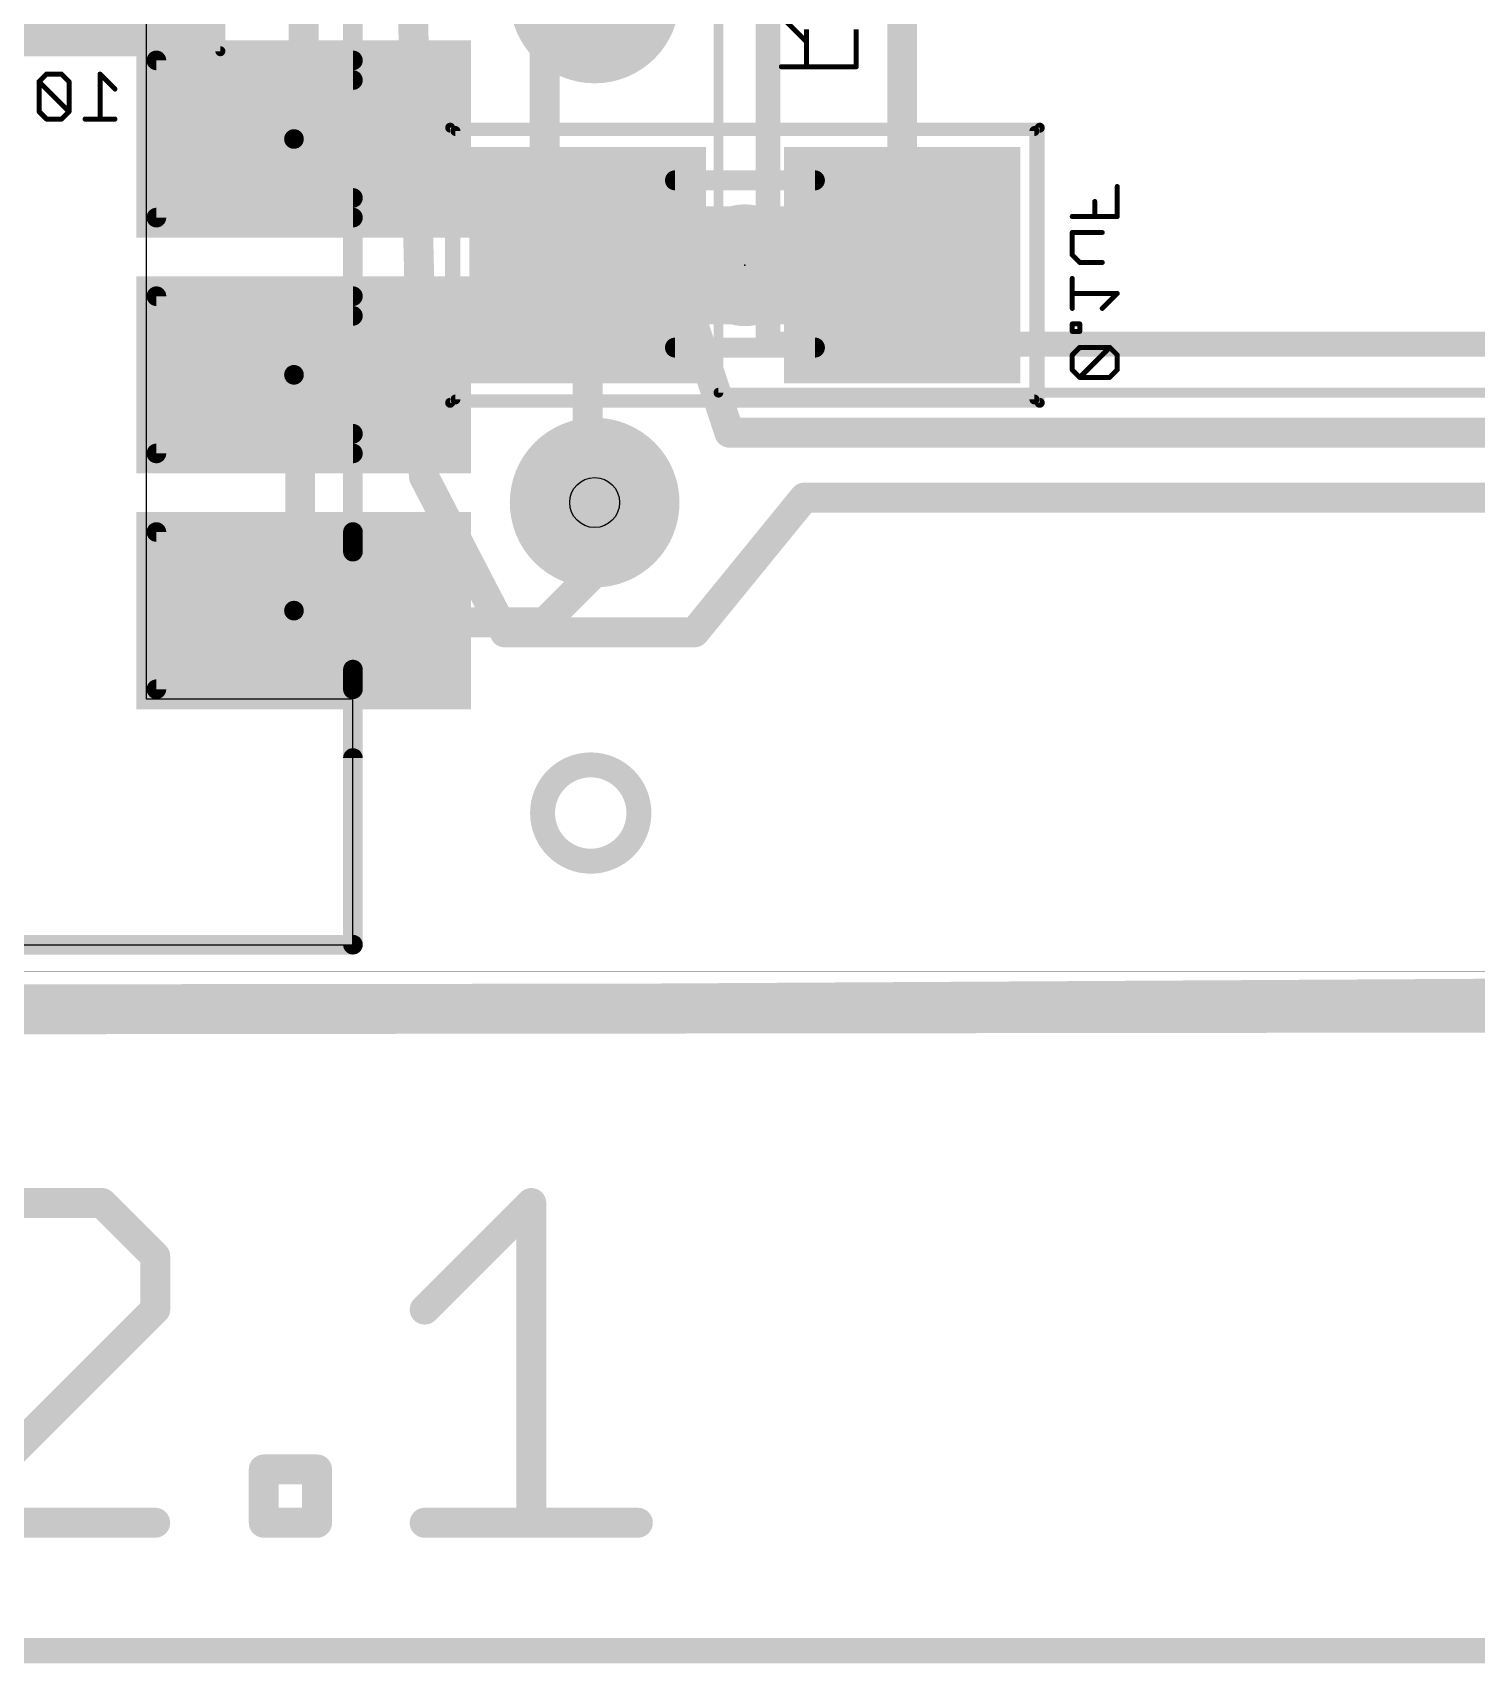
# Model space of a CAD drawing. Extents: x -10.2 to 81, y -3.9 to 69.4.
# Drawn here: x 57.97 to 65.32, y 4.99 to 13.29 of the extents above; entities that cross this region are included whole.
import ezdxf

# ---------------------------------------------------------------- set-up
doc = ezdxf.new("R2010")
doc.units = 0
for name, color, linetype in [('1', 22, 'CONTINUOUS'), ('16', 175, 'CONTINUOUS'), ('18', 82, 'CONTINUOUS'), ('20', 7, 'CONTINUOUS'), ('21', 253, 'CONTINUOUS'), ('22', 253, 'CONTINUOUS'), ('24', 7, 'CONTINUOUS'), ('26', 253, 'CONTINUOUS'), ('28', 253, 'CONTINUOUS'), ('29', 253, 'CONTINUOUS'), ('30', 253, 'CONTINUOUS'), ('31', 253, 'CONTINUOUS'), ('32', 253, 'CONTINUOUS'), ('36', 253, 'CONTINUOUS'), ('39', 22, 'CONTINUOUS'), ('40', 175, 'CONTINUOUS'), ('41', 22, 'CONTINUOUS'), ('44', 253, 'CONTINUOUS'), ('51', 253, 'CONTINUOUS'), ('52', 253, 'CONTINUOUS')]:
    doc.layers.add(name, color=color, linetype=linetype)

# ---------------------------------------------------------------- blocks, each defined once
blk = doc.blocks.new('RECT')
blk.add_solid([(-0.5, -0.5), (0.5, -0.5), (-0.5, 0.5), (0.5, 0.5)])
blk = doc.blocks.new('ROUNDV')
at = {"const_width": 0.5}
blk.add_lwpolyline([(0, -0.25, 1), (0, 0.25, 1), (0, -0.25)], format="xyb", dxfattribs=at)

msp = doc.modelspace()

# ---------------------------------------------------------------- linework, layer by layer
at = {"layer": '1', "const_width": 0.1524}
for points in [[(59.353, 13.9469), (59.353, 12.7277)], [(59.353, 12.7277), (59.5077, 12.573)], [(60.833, 12.573), (59.5077, 12.573)], [(61.087, 12.5476), (60.833, 12.573)], [(61.5188, 11.2522), (61.087, 12.5476)], [(59.3344, 11.5282), (59.353, 11.5469)], [(59.3344, 10.414), (59.3344, 11.5282)], [(66.2686, 11.2522), (61.5188, 11.2522)], [(60.833, 10.8966), (60.833, 10.541)], [(60.833, 10.541), (60.579, 10.287)], [(59.4614, 10.287), (59.3344, 10.414)], [(60.579, 10.287), (59.4614, 10.287)], [(69.3293, 8.4201), (47.2313, 8.2931)]]:
    msp.add_lwpolyline(points, dxfattribs=at)
at = {"layer": '1', "const_width": 0.0762}
for points in [[(59.38, 12.7546, 1), (59.3261, 12.7007)], [(59.3149, 12.7277, 1), (59.3911, 12.7277)], [(59.5077, 12.6111, 1), (59.5077, 12.5349)], [(59.4808, 12.5461, 1), (59.5346, 12.5999)], [(60.8368, 12.6109, 1), (60.8292, 12.5351)], [(60.833, 12.5349, 1), (60.833, 12.6111)], [(61.1231, 12.5596, 1), (61.0509, 12.5356)], [(61.0832, 12.5097, 1), (61.0908, 12.5855)], [(59.38, 11.5199, 1), (59.3261, 11.5738)], [(59.3725, 11.5282, 1), (59.2963, 11.5282)], [(59.3075, 11.5552, 1), (59.3613, 11.5013)], [(61.5188, 11.2903, 1), (61.5188, 11.2141)], [(61.4827, 11.2402, 1), (61.5549, 11.2642)], [(60.8711, 10.8966, 1), (60.7949, 10.8966)], [(60.7949, 10.541, 1), (60.8711, 10.541)], [(60.8599, 10.5141, 1), (60.8061, 10.5679)], [(59.3613, 10.4409, 1), (59.3075, 10.3871)], [(59.2963, 10.414, 1), (59.3725, 10.414)], [(59.4614, 10.3251, 1), (59.4614, 10.2489)], [(59.4345, 10.2601, 1), (59.4883, 10.3139)], [(60.5521, 10.3139, 1), (60.6059, 10.2601)], [(60.579, 10.2489, 1), (60.579, 10.3251)]]:
    msp.add_lwpolyline(points, format="xyb", dxfattribs=at)
at = {"layer": '16', "const_width": 0.1524}
for points in [[(59.8877, 14.2772), (59.9639, 11.0291)], [(62.3977, 12.1045), (62.3977, 13.8881)], [(60.833, 13.462), (60.579, 13.208)], [(60.579, 13.208), (60.579, 12.3232)], [(60.579, 12.3232), (60.7977, 12.1045)], [(60.7977, 12.1045), (60.7977, 10.7033)], [(59.9639, 11.0291), (60.3758, 10.2362)], [(60.7977, 10.7033), (60.833, 10.8966)], [(61.341, 10.2362), (61.8998, 10.922)], [(61.8998, 10.922), (66.3956, 10.922)], [(60.3758, 10.2362), (61.341, 10.2362)], [(69.2785, 8.3312), (47.1805, 8.3312)]]:
    msp.add_lwpolyline(points, dxfattribs=at)
at = {"layer": '16', "const_width": 0.0762}
for points in [[(60.6171, 13.208, 1), (60.5409, 13.208)], [(60.5521, 13.2349, 1), (60.6059, 13.1811)], [(60.6059, 12.3501, 1), (60.5521, 12.2962)], [(60.5409, 12.3232, 1), (60.6171, 12.3232)], [(60.8358, 12.1045, 1), (60.7596, 12.1045)], [(60.7708, 12.0775, 1), (60.8246, 12.1314)], [(62.3596, 12.1045, 1), (62.4358, 12.1045)], [(59.9977, 11.0467, 1), (59.9301, 11.0116)], [(59.9258, 11.0282, 1), (60.002, 11.03)], [(60.8705, 10.8898, 1), (60.7955, 10.9034)], [(61.8998, 10.9601, 1), (61.8998, 10.8839)], [(61.9293, 10.8979, 1), (61.8703, 10.9461)], [(60.7602, 10.7101, 1), (60.8352, 10.6965)], [(60.7596, 10.7033, 1), (60.8358, 10.7033)], [(60.3758, 10.2743, 1), (60.3758, 10.1981)], [(60.342, 10.2186, 1), (60.4096, 10.2538)], [(61.3115, 10.2603, 1), (61.3705, 10.2121)], [(61.341, 10.1981, 1), (61.341, 10.2743)]]:
    msp.add_lwpolyline(points, format="xyb", dxfattribs=at)
at = {"layer": '20'}
for points, const_width in [([(48.895, 8.509), (67.691, 8.509)], 0.001), ([(47.2313, 8.3058), (69.3293, 8.3312)], 0.254), ([(58.3258, 7.3323), (57.7834, 7.3323)], 0.1524), ([(58.5969, 7.0611), (58.3258, 7.3323)], 0.1524), ([(59.968, 6.79), (60.5103, 7.3323)], 0.1524), ([(60.5103, 7.3323), (60.5103, 5.7053)], 0.1524), ([(58.5969, 6.79), (58.5969, 7.0611)], 0.1524), ([(57.5123, 5.7053), (58.5969, 6.79)], 0.1524), ([(59.1494, 5.7053), (59.1494, 5.9765)], 0.1524), ([(59.1494, 5.9765), (59.4206, 5.9765)], 0.1524), ([(59.4206, 5.9765), (59.4206, 5.7053)], 0.1524), ([(58.5969, 5.7053), (57.5123, 5.7053)], 0.1524), ([(59.4206, 5.7053), (59.1494, 5.7053)], 0.1524), ([(59.968, 5.7053), (61.0527, 5.7053)], 0.1524), ([(47.2963, 5.0546), (69.2643, 5.0546)], 0.13)]:
    msp.add_lwpolyline(points, dxfattribs=dict(at, const_width=const_width))
at = {"layer": '20', "const_width": 0.0762}
for points in [[(58.3527, 7.3592, 1), (58.2988, 7.3053)], [(58.3258, 7.2942, 1), (58.3258, 7.3704)], [(60.5484, 7.3323, 1), (60.4722, 7.3323)], [(60.5373, 7.3053, 1), (60.4834, 7.3592)], [(58.635, 7.0611, 1), (58.5588, 7.0611)], [(58.57, 7.0342, 1), (58.6239, 7.0881)], [(58.5588, 6.79, 1), (58.635, 6.79)], [(58.6239, 6.763, 1), (58.57, 6.8169)], [(59.9411, 6.8169, 1), (59.9949, 6.763)], [(59.1875, 5.9765, 1), (59.1113, 5.9765)], [(59.1494, 6.0146, 1), (59.1494, 5.9384)], [(59.4587, 5.9765, 1), (59.3825, 5.9765)], [(59.4206, 5.9384, 1), (59.4206, 6.0146)], [(58.5969, 5.6672, 1), (58.5969, 5.7434)], [(59.1494, 5.7434, 1), (59.1494, 5.6672)], [(59.1113, 5.7053, 1), (59.1875, 5.7053)], [(59.3825, 5.7053, 1), (59.4587, 5.7053)], [(59.4206, 5.6672, 1), (59.4206, 5.7434)], [(59.968, 5.7434, 1), (59.968, 5.6672)], [(60.4722, 5.7053, 1), (60.5484, 5.7053)], [(61.0527, 5.6672, 1), (61.0527, 5.7434)]]:
    msp.add_lwpolyline(points, format="xyb", dxfattribs=at)
at = {"layer": '21'}
for points, const_width in [([(61.7151, 21.6091), (61.7151, 11.7031)], 0.127), ([(61.7151, 11.7031), (67.8111, 11.7031)], 0.127), ([(59.603, 9.5969), (59.603, 8.6469)], 0.1), ([(59.603, 8.6469), (57.603, 8.6469)], 0.1)]:
    msp.add_lwpolyline(points, dxfattribs=dict(at, const_width=const_width))
for points, const_width in [([(61.7151, 11.7349, 1), (61.7151, 11.6714)], 0.0635), ([(61.6833, 11.7031, 1), (61.7468, 11.7031)], 0.0635), ([(59.628, 9.5969, 1), (59.578, 9.5969)], 0.05), ([(60.813, 9.0717, 1), (60.813, 9.562, 1), (60.813, 9.0717)], 0.127), ([(59.578, 8.6469, 1), (59.628, 8.6469)], 0.05), ([(59.603, 8.6219, 1), (59.603, 8.6719)], 0.05)]:
    msp.add_lwpolyline(points, format="xyb", dxfattribs=dict(at, const_width=const_width))
at = {"layer": '22'}
for points, const_width in [([(58.9285, 13.1936), (58.9285, 15.9936)], 0.0508), ([(57.5285, 13.1936), (58.9285, 13.1936)], 0.0508), ([(63.0977, 12.8045), (60.0977, 12.8045)], 0.0508), ([(60.0977, 12.8045), (60.0977, 11.4045)], 0.0508), ([(63.0977, 11.4045), (63.0977, 12.8045)], 0.0508), ([(61.5977, 12.135), (61.5977, 12.074)], 0.5588), ([(60.0977, 11.4045), (63.0977, 11.4045)], 0.0508)]:
    msp.add_lwpolyline(points, dxfattribs=dict(at, const_width=const_width))
for points, const_width in [([(58.9158, 13.1936, 1), (58.9412, 13.1936)], 0.0254), ([(58.9285, 13.1809, 1), (58.9285, 13.2063)], 0.0254), ([(60.0977, 12.8172, 1), (60.0977, 12.7918)], 0.0254), ([(60.1104, 12.8045, 1), (60.085, 12.8045)], 0.0254), ([(63.1104, 12.8045, 1), (63.085, 12.8045)], 0.0254), ([(63.0977, 12.7918, 1), (63.0977, 12.8172)], 0.0254), ([(61.7374, 12.135, 1), (61.458, 12.135)], 0.2794), ([(61.458, 12.074, 1), (61.7374, 12.074)], 0.2794), ([(60.0977, 11.4172, 1), (60.0977, 11.3918)], 0.0254), ([(60.085, 11.4045, 1), (60.1104, 11.4045)], 0.0254), ([(63.085, 11.4045, 1), (63.1104, 11.4045)], 0.0254), ([(63.0977, 11.3918, 1), (63.0977, 11.4172)], 0.0254)]:
    msp.add_lwpolyline(points, format="xyb", dxfattribs=dict(at, const_width=const_width))
at = {"layer": '24'}
msp.add_point((61.5977, 12.1045), dxfattribs=at)
at = {"layer": '26', "const_width": 0.0254}
for points in [[(61.9102, 13.2415), (61.7831, 13.3687)], [(61.9102, 13.3051), (61.9102, 13.1144)], [(62.1644, 13.1144), (62.1644, 13.3051)], [(61.7831, 13.1144), (62.1644, 13.1144)]]:
    msp.add_lwpolyline(points, dxfattribs=at)
at = {"layer": '26', "const_width": 0.0127}
for points in [[(61.9057, 13.2371, 1), (61.9147, 13.246)], [(61.7831, 13.1208, 1), (61.7831, 13.1081)], [(61.9039, 13.1144, 1), (61.9166, 13.1144)], [(62.1581, 13.1144, 1), (62.1708, 13.1144)], [(62.1644, 13.1081, 1), (62.1644, 13.1208)]]:
    msp.add_lwpolyline(points, format="xyb", dxfattribs=at)
at = {"layer": '28', "const_width": 0.0254}
for points in [[(58.044, 13.0772), (58.0059, 13.039)], [(58.0059, 13.039), (58.0059, 12.8865)], [(58.1584, 12.8865), (58.0059, 13.039)], [(58.1203, 13.0772), (58.044, 13.0772)], [(58.1584, 13.039), (58.1203, 13.0772)], [(58.1584, 12.8865), (58.1584, 13.039)], [(58.3923, 13.0009), (58.3161, 13.0772)], [(58.3161, 13.0772), (58.3161, 12.8484)], [(58.0059, 12.8865), (58.044, 12.8484)], [(58.1203, 12.8484), (58.1584, 12.8865)], [(58.044, 12.8484), (58.1203, 12.8484)], [(58.3923, 12.8484), (58.2398, 12.8484)], [(63.4921, 12.3524), (63.4921, 12.505)], [(63.2633, 12.3524), (63.4921, 12.3524)], [(63.3777, 12.3524), (63.3777, 12.4287)], [(63.2633, 12.1567), (63.2633, 12.2711)], [(63.2633, 12.2711), (63.4158, 12.2711)], [(63.3014, 12.1185), (63.2633, 12.1567)], [(63.4158, 12.1185), (63.3014, 12.1185)], [(63.2633, 11.8847), (63.2633, 12.0372)], [(63.4921, 11.9609), (63.2633, 11.9609)], [(63.4158, 11.8847), (63.4921, 11.9609)], [(63.3014, 11.8059), (63.2633, 11.8059)], [(63.2633, 11.8059), (63.2633, 11.7677)], [(63.3014, 11.7677), (63.3014, 11.8059)], [(63.2633, 11.7677), (63.3014, 11.7677)], [(63.3014, 11.6864), (63.2633, 11.6482)], [(63.2633, 11.6482), (63.2633, 11.572)], [(63.454, 11.6864), (63.3014, 11.6864)], [(63.3014, 11.5339), (63.454, 11.6864)], [(63.4921, 11.6482), (63.454, 11.6864)], [(63.4921, 11.572), (63.4921, 11.6482)], [(63.2633, 11.572), (63.3014, 11.5339)], [(63.3014, 11.5339), (63.454, 11.5339)], [(63.454, 11.5339), (63.4921, 11.572)]]:
    msp.add_lwpolyline(points, dxfattribs=at)
at = {"layer": '28', "const_width": 0.0127}
for points in [[(58.0104, 13.0435, 1), (58.0014, 13.0345)], [(58.0014, 13.0435, 1), (58.0104, 13.0345)], [(58.0123, 13.039, 1), (57.9996, 13.039)], [(58.044, 13.0835, 1), (58.044, 13.0708)], [(58.0485, 13.0727, 1), (58.0395, 13.0817)], [(58.1248, 13.0817, 1), (58.1158, 13.0727)], [(58.1203, 13.0708, 1), (58.1203, 13.0835)], [(58.1648, 13.039, 1), (58.1521, 13.039)], [(58.1539, 13.0345, 1), (58.1629, 13.0435)], [(58.3205, 13.0817, 1), (58.3116, 13.0727)], [(58.3224, 13.0772, 1), (58.3097, 13.0772)], [(58.3878, 12.9964, 1), (58.3968, 13.0054)], [(58.0104, 12.891, 1), (58.0014, 12.882)], [(57.9996, 12.8865, 1), (58.0123, 12.8865)], [(58.1521, 12.8865, 1), (58.1648, 12.8865)], [(58.1629, 12.882, 1), (58.1539, 12.891)], [(58.1539, 12.882, 1), (58.1629, 12.891)], [(58.044, 12.8547, 1), (58.044, 12.842)], [(58.0395, 12.8439, 1), (58.0485, 12.8529)], [(58.1158, 12.8529, 1), (58.1248, 12.8439)], [(58.1203, 12.842, 1), (58.1203, 12.8547)], [(58.2398, 12.8547, 1), (58.2398, 12.842)], [(58.3097, 12.8484, 1), (58.3224, 12.8484)], [(58.3923, 12.842, 1), (58.3923, 12.8547)], [(63.4984, 12.505, 1), (63.4857, 12.505)], [(63.2633, 12.3588, 1), (63.2633, 12.3461)], [(63.384, 12.4287, 1), (63.3713, 12.4287)], [(63.4921, 12.3461, 1), (63.4921, 12.3588)], [(63.2696, 12.2711, 1), (63.2569, 12.2711)], [(63.2633, 12.2774, 1), (63.2633, 12.2647)], [(63.3713, 12.3524, 1), (63.384, 12.3524)], [(63.4158, 12.2647, 1), (63.4158, 12.2774)], [(63.4857, 12.3524, 1), (63.4984, 12.3524)], [(63.2678, 12.1612, 1), (63.2588, 12.1522)], [(63.2569, 12.1567, 1), (63.2696, 12.1567)], [(63.3014, 12.1249, 1), (63.3014, 12.1122)], [(63.2969, 12.1141, 1), (63.3059, 12.123)], [(63.4158, 12.1122, 1), (63.4158, 12.1249)], [(63.2696, 12.0372, 1), (63.2569, 12.0372)], [(63.2633, 11.9673, 1), (63.2633, 11.9546)], [(63.4966, 11.9564, 1), (63.4876, 11.9654)], [(63.4921, 11.9546, 1), (63.4921, 11.9673)], [(63.2569, 11.8847, 1), (63.2696, 11.8847)], [(63.4113, 11.8892, 1), (63.4203, 11.8802)], [(63.2633, 11.8122, 1), (63.2633, 11.7995)], [(63.2696, 11.8059, 1), (63.2569, 11.8059)], [(63.3078, 11.8059, 1), (63.2951, 11.8059)], [(63.3014, 11.7995, 1), (63.3014, 11.8122)], [(63.2633, 11.7741, 1), (63.2633, 11.7614)], [(63.2569, 11.7677, 1), (63.2696, 11.7677)], [(63.2951, 11.7677, 1), (63.3078, 11.7677)], [(63.3014, 11.7614, 1), (63.3014, 11.7741)], [(63.2696, 11.6482, 1), (63.2569, 11.6482)], [(63.2588, 11.6527, 1), (63.2678, 11.6438)], [(63.3014, 11.6927, 1), (63.3014, 11.68)], [(63.3059, 11.6819, 1), (63.2969, 11.6909)], [(63.4584, 11.6909, 1), (63.4495, 11.6819)], [(63.4584, 11.6819, 1), (63.4495, 11.6909)], [(63.454, 11.68, 1), (63.454, 11.6927)], [(63.4984, 11.6482, 1), (63.4857, 11.6482)], [(63.4876, 11.6438, 1), (63.4966, 11.6527)], [(63.2678, 11.5765, 1), (63.2588, 11.5675)], [(63.2569, 11.572, 1), (63.2696, 11.572)], [(63.3014, 11.5402, 1), (63.3014, 11.5275)], [(63.2969, 11.5383, 1), (63.3059, 11.5294)], [(63.2969, 11.5294, 1), (63.3059, 11.5383)], [(63.4495, 11.5383, 1), (63.4584, 11.5294)], [(63.454, 11.5275, 1), (63.454, 11.5402)], [(63.4857, 11.572, 1), (63.4984, 11.572)], [(63.4966, 11.5675, 1), (63.4876, 11.5765)]]:
    msp.add_lwpolyline(points, format="xyb", dxfattribs=at)
at = {"layer": '39', "const_width": 0.05}
for points in [[(61.4631, 11.4561), (61.4631, 21.8561)], [(68.0631, 11.4561), (61.4631, 11.4561)]]:
    msp.add_lwpolyline(points, dxfattribs=at)
at = {"layer": '39', "const_width": 0.025}
for points in [[(61.4631, 11.4686, 1), (61.4631, 11.4436)], [(61.4506, 11.4561, 1), (61.4756, 11.4561)]]:
    msp.add_lwpolyline(points, format="xyb", dxfattribs=at)
at = {"layer": '40', "const_width": 0.0508}
for points in [[(63.0707, 12.7875), (60.1247, 12.7875)], [(60.1247, 12.7875), (60.1247, 11.4215)], [(63.0707, 11.4215), (63.0707, 12.7875)], [(60.1247, 11.4215), (63.0707, 11.4215)]]:
    msp.add_lwpolyline(points, dxfattribs=at)
at = {"layer": '40', "const_width": 0.0254}
for points in [[(60.1247, 12.8002, 1), (60.1247, 12.7748)], [(60.1374, 12.7875, 1), (60.112, 12.7875)], [(63.0834, 12.7875, 1), (63.058, 12.7875)], [(63.0707, 12.7748, 1), (63.0707, 12.8002)], [(60.1247, 11.4342, 1), (60.1247, 11.4088)], [(60.112, 11.4215, 1), (60.1374, 11.4215)], [(63.058, 11.4215, 1), (63.0834, 11.4215)], [(63.0707, 11.4088, 1), (63.0707, 11.4342)]]:
    msp.add_lwpolyline(points, format="xyb", dxfattribs=at)
at = {"layer": '41'}
for p, q in [((58.553, 9.8969), (58.553, 15.7469)), ((59.603, 9.8969), (58.553, 9.8969)), ((59.603, 8.6469), (59.603, 9.8969)), ((51.603, 8.6469), (59.603, 8.6469))]:
    msp.add_line(p, q, dxfattribs=at)
at = {"layer": '44'}
msp.add_circle((60.833, 10.8966), 0.127, dxfattribs=at)
at = {"layer": '51'}
for points, const_width in [([(61.7151, 11.7031), (61.7151, 21.6091)], 0.127), ([(59.603, 20.6469), (59.603, 10.7469)], 0.1), ([(59.603, 13.1469), (58.603, 13.1469)], 0.1), ([(58.603, 13.1469), (58.603, 12.3469)], 0.1), ([(58.603, 12.3469), (59.603, 12.3469)], 0.1), ([(59.603, 11.9469), (58.603, 11.9469)], 0.1), ([(58.603, 11.9469), (58.603, 11.1469)], 0.1), ([(67.8111, 11.7031), (61.7151, 11.7031)], 0.127), ([(58.603, 11.1469), (59.603, 11.1469)], 0.1), ([(59.603, 10.7469), (58.603, 10.7469)], 0.1), ([(58.603, 10.7469), (58.603, 9.9469)], 0.1), ([(59.603, 10.7469), (59.603, 10.6469)], 0.1), ([(59.603, 10.6469), (59.603, 10.0469)], 0.1), ([(59.603, 10.0469), (59.603, 9.9469)], 0.1), ([(58.603, 9.9469), (59.603, 9.9469)], 0.1), ([(59.603, 9.9469), (59.603, 8.6469)], 0.1), ([(59.603, 8.6469), (51.603, 8.6469)], 0.1)]:
    msp.add_lwpolyline(points, dxfattribs=dict(at, const_width=const_width))
for points, const_width in [([(58.603, 13.1719, 1), (58.603, 13.1219)], 0.05), ([(58.628, 13.1469, 1), (58.578, 13.1469)], 0.05), ([(59.603, 13.1219, 1), (59.603, 13.1719)], 0.05), ([(59.603, 13.0469, 0.4142), (59.303, 12.7469)], 0.1), ([(59.603, 13.0219, 1), (59.603, 13.0719)], 0.05), ([(59.303, 12.7469, 0.4142), (59.603, 12.4469)], 0.1), ([(59.328, 12.7469, 1), (59.278, 12.7469)], 0.05), ([(59.278, 12.7469, 1), (59.328, 12.7469)], 0.05), ([(59.603, 12.4219, 1), (59.603, 12.4719)], 0.05), ([(58.603, 12.3719, 1), (58.603, 12.3219)], 0.05), ([(58.578, 12.3469, 1), (58.628, 12.3469)], 0.05), ([(59.603, 12.3219, 1), (59.603, 12.3719)], 0.05), ([(58.603, 11.9719, 1), (58.603, 11.9219)], 0.05), ([(58.628, 11.9469, 1), (58.578, 11.9469)], 0.05), ([(59.603, 11.9219, 1), (59.603, 11.9719)], 0.05), ([(59.603, 11.8469, 0.4142), (59.303, 11.5469)], 0.1), ([(59.603, 11.8219, 1), (59.603, 11.8719)], 0.05), ([(61.7151, 11.7349, 1), (61.7151, 11.6714)], 0.0635), ([(61.6833, 11.7031, 1), (61.7468, 11.7031)], 0.0635), ([(59.303, 11.5469, 0.4142), (59.603, 11.2469)], 0.1), ([(59.328, 11.5469, 1), (59.278, 11.5469)], 0.05), ([(59.278, 11.5469, 1), (59.328, 11.5469)], 0.05), ([(59.603, 11.2219, 1), (59.603, 11.2719)], 0.05), ([(58.603, 11.1719, 1), (58.603, 11.1219)], 0.05), ([(58.578, 11.1469, 1), (58.628, 11.1469)], 0.05), ([(59.603, 11.1219, 1), (59.603, 11.1719)], 0.05), ([(58.603, 10.7719, 1), (58.603, 10.7219)], 0.05), ([(58.628, 10.7469, 1), (58.578, 10.7469)], 0.05), ([(59.628, 10.7469, 1), (59.578, 10.7469)], 0.05), ([(59.603, 10.7219, 1), (59.603, 10.7719)], 0.05), ([(59.578, 10.7469, 1), (59.628, 10.7469)], 0.05), ([(59.603, 10.6469, 0.4142), (59.303, 10.3469)], 0.1), ([(59.628, 10.6469, 1), (59.578, 10.6469)], 0.05), ([(59.578, 10.6469, 1), (59.628, 10.6469)], 0.05), ([(59.603, 10.6219, 1), (59.603, 10.6719)], 0.05), ([(59.303, 10.3469, 0.4142), (59.603, 10.0469)], 0.1), ([(59.328, 10.3469, 1), (59.278, 10.3469)], 0.05), ([(59.278, 10.3469, 1), (59.328, 10.3469)], 0.05), ([(59.628, 10.0469, 1), (59.578, 10.0469)], 0.05), ([(59.578, 10.0469, 1), (59.628, 10.0469)], 0.05), ([(59.603, 10.0219, 1), (59.603, 10.0719)], 0.05), ([(58.603, 9.9719, 1), (58.603, 9.9219)], 0.05), ([(58.578, 9.9469, 1), (58.628, 9.9469)], 0.05), ([(59.628, 9.9469, 1), (59.578, 9.9469)], 0.05), ([(59.578, 9.9469, 1), (59.628, 9.9469)], 0.05), ([(59.603, 9.9219, 1), (59.603, 9.9719)], 0.05), ([(59.578, 8.6469, 1), (59.628, 8.6469)], 0.05), ([(59.603, 8.6219, 1), (59.603, 8.6719)], 0.05)]:
    msp.add_lwpolyline(points, format="xyb", dxfattribs=dict(at, const_width=const_width))
at = {"layer": '52', "const_width": 0.1016}
for points in [[(61.9537, 12.5365), (61.2417, 12.5365)], [(61.9537, 11.6855), (61.2417, 11.6855)]]:
    msp.add_lwpolyline(points, dxfattribs=at)
at = {"layer": '52', "const_width": 0.0508}
for points in [[(61.2417, 12.5619, 1), (61.2417, 12.5111)], [(61.9537, 12.5111, 1), (61.9537, 12.5619)], [(61.2417, 11.7109, 1), (61.2417, 11.6601)], [(61.9537, 11.6601, 1), (61.9537, 11.7109)]]:
    msp.add_lwpolyline(points, format="xyb", dxfattribs=at)

# ---------------------------------------------------------------- block references
at = {"layer": '1', "xscale": 1.5, "yscale": 0.8, "rotation": 180}
for p in [(59.353, 12.7469), (59.353, 11.5469), (59.353, 10.3469)]:
    msp.add_blockref('RECT', p, dxfattribs=at)
at = {"layer": '16', "rotation": 180}
for p in [(60.7977, 12.1045), (62.3977, 12.1045)]:
    msp.add_blockref('RECT', p, dxfattribs=at)
at = {"layer": '18', "xscale": 0.6604, "yscale": 0.6604}
for p in [(60.833, 13.462), (60.833, 13.462), (60.833, 10.8966), (60.833, 10.8966)]:
    msp.add_blockref('ROUNDV', p, dxfattribs=at)
at = {"layer": '29', "xscale": 0.8636, "yscale": 0.8636}
for p in [(60.833, 13.462), (60.833, 10.8966)]:
    msp.add_blockref('ROUNDV', p, dxfattribs=at)
at = {"layer": '29', "xscale": 1.7032, "yscale": 1.0032, "rotation": 180}
for p in [(59.353, 12.7469), (59.353, 11.5469), (59.353, 10.3469)]:
    msp.add_blockref('RECT', p, dxfattribs=at)
at = {"layer": '30'}
for p, xscale, yscale, rotation in [((58.2285, 13.6936), 1.0032, 1.4032, 270), ((60.7977, 12.1045), 1.2032, 1.2032, 180), ((62.3977, 12.1045), 1.2032, 1.2032, 180)]:
    msp.add_blockref('RECT', p, dxfattribs=dict(at, xscale=xscale, yscale=yscale, rotation=rotation))
at = {"layer": '30', "xscale": 0.8636, "yscale": 0.8636}
for p in [(60.833, 13.462), (60.833, 10.8966)]:
    msp.add_blockref('ROUNDV', p, dxfattribs=at)
at = {"layer": '31', "xscale": 1.5, "yscale": 0.8, "rotation": 180}
for p in [(59.353, 12.7469), (59.353, 11.5469), (59.353, 10.3469)]:
    msp.add_blockref('RECT', p, dxfattribs=at)
at = {"layer": '32', "rotation": 180}
for p in [(60.7977, 12.1045), (62.3977, 12.1045)]:
    msp.add_blockref('RECT', p, dxfattribs=at)
at = {"layer": '36', "xscale": 0.3998, "yscale": 0.6, "rotation": 180}
msp.add_blockref('RECT', (61.5977, 12.1045), dxfattribs=at)
at = {"layer": '52', "xscale": 0.5001, "yscale": 0.95, "rotation": 180}
for p in [(61.0175, 12.1096), (62.1859, 12.1096)]:
    msp.add_blockref('RECT', p, dxfattribs=at)

doc.saveas('drawing.dxf')
